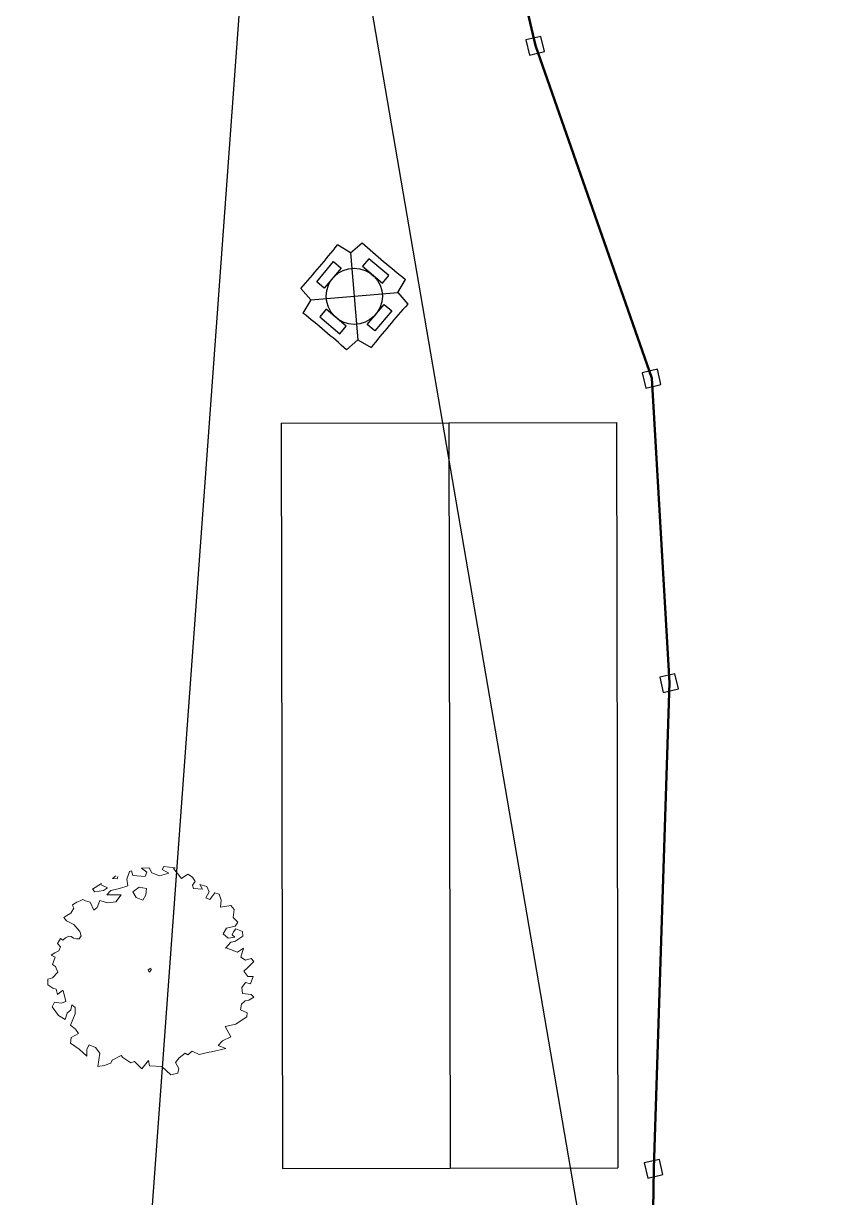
# Model space of a CAD drawing. Extents: x 2080 to 102394, y 2071 to 93424.
# Drawn here: x 88601 to 89065, y 81318 to 82001 of the extents above; entities that cross this region are included whole.
import ezdxf

# ---------------------------------------------------------------- set-up
doc = ezdxf.new("R2010")
doc.units = 0
doc.header["$LTSCALE"] = 20
doc.header["$MEASUREMENT"] = 0
doc.linetypes.add('ACAD_ISO02W100', pattern=[15, 12, -3])
for name, color, linetype, lineweight in [('COUNTRY FENCE', 13, 'ACAD_ISO02W100', 50), ('Mango tree', 96, 'Continuous', 5), ('sappotta', 114, 'Continuous', 5), ('STONE', 2, 'Continuous', 30)]:
    doc.layers.add(name, color=color, linetype=linetype, lineweight=lineweight)
for name, color, linetype in [('DIMLINE', 254, 'Continuous'), ('ELEC', 11, 'Continuous'), ('road', 2, 'Continuous'), ('Roof lilne', 31, 'Continuous')]:
    doc.layers.add(name, color=color, linetype=linetype)
doc.layers.add('patta duplicate', color=230, linetype='Continuous', plot=False)
doc.layers.get('DIMLINE').off()

# ---------------------------------------------------------------- blocks, each defined once
blk = doc.blocks.new('NEEM')
at = {"layer": 'sappotta', "linetype": 'Continuous'}
for p, q in [((-0.359, 1.043), (-0.396, 1.016)), ((-0.345, 1.011), (-0.34, 1.039)), ((-0.213, 1.092), (-0.242, 1.007)), ((-0.191, 1.099), (-0.213, 1.092)), ((-0.177, 1.048), (-0.191, 1.099)), ((-0.043, 1.039), (-0.177, 1.048)), ((0.003, 1.132), (-0.083, 1.127)), ((-0.083, 1.127), (-0.023, 1.083)), ((-0.023, 1.083), (-0.043, 1.039)), ((0.03, 1.077), (0.003, 1.132)), ((0.114, 1.043), (0.03, 1.077)), ((0.216, 1.072), (0.114, 1.043)), ((0.162, 1.144), (0.142, 1.112)), ((0.142, 1.112), (0.216, 1.072)), ((0.283, 1.13), (0.162, 1.144)), ((0.267, 1.123), (0.283, 1.13)), ((0.351, 1.016), (0.267, 1.123)), ((0.421, 1.063), (0.351, 1.016)), ((0.473, 1.03), (0.421, 1.063)), ((0.501, 0.982), (0.473, 1.03)), ((-0.517, 0.963), (-0.614, 0.901)), ((-0.614, 0.901), (-0.589, 0.87)), ((-0.521, 0.945), (-0.521, 0.945)), ((-0.449, 0.913), (-0.521, 0.945)), ((-0.494, 0.884), (-0.449, 0.913)), ((-0.32, 0.906), (-0.415, 0.884)), ((-0.396, 1.016), (-0.345, 1.011)), ((-0.23, 0.935), (-0.32, 0.906)), ((-0.242, 1.007), (-0.23, 0.935)), ((-0.108, 0.922), (-0.177, 0.872)), ((-0.027, 0.908), (-0.108, 0.922)), ((-0.034, 0.839), (-0.027, 0.908)), ((0.472, 0.942), (0.501, 0.982)), ((0.483, 0.908), (0.472, 0.942)), ((0.581, 0.9), (0.483, 0.908)), ((0.551, 0.95), (0.581, 0.9)), ((0.627, 0.928), (0.551, 0.95)), ((0.654, 0.87), (0.627, 0.928)), ((-0.749, 0.774), (-0.783, 0.757)), ((-0.717, 0.789), (-0.749, 0.774)), ((-0.689, 0.772), (-0.717, 0.789)), ((-0.638, 0.758), (-0.689, 0.772)), ((-0.589, 0.87), (-0.494, 0.884)), ((-0.533, 0.776), (-0.562, 0.699)), ((-0.452, 0.75), (-0.533, 0.776)), ((-0.415, 0.884), (-0.459, 0.839)), ((-0.459, 0.839), (-0.303, 0.837)), ((-0.303, 0.837), (-0.361, 0.762)), ((-0.177, 0.872), (-0.139, 0.809)), ((-0.139, 0.809), (-0.067, 0.78)), ((-0.067, 0.78), (-0.034, 0.839)), ((0.616, 0.806), (0.654, 0.87)), ((0.66, 0.788), (0.616, 0.806)), ((0.715, 0.86), (0.66, 0.788)), ((0.762, 0.844), (0.715, 0.86)), ((0.783, 0.779), (0.762, 0.844)), ((0.776, 0.704), (0.783, 0.779)), ((-0.85, 0.638), (-0.892, 0.613)), ((-0.818, 0.692), (-0.85, 0.638)), ((-0.783, 0.757), (-0.83, 0.729)), ((-0.83, 0.729), (-0.826, 0.714)), ((-0.826, 0.714), (-0.818, 0.692)), ((-0.598, 0.672), (-0.638, 0.758)), ((-0.562, 0.699), (-0.598, 0.672)), ((-0.361, 0.762), (-0.452, 0.75)), ((0.888, 0.723), (0.776, 0.704)), ((0.924, 0.679), (0.888, 0.723)), ((0.913, 0.591), (0.924, 0.679)), ((-0.892, 0.613), (-0.923, 0.594)), ((-0.923, 0.594), (-0.895, 0.555)), ((-0.895, 0.555), (-0.868, 0.54)), ((-0.868, 0.54), (-0.818, 0.517)), ((-0.818, 0.517), (-0.752, 0.44)), ((0.964, 0.541), (0.913, 0.591)), ((0.934, 0.5), (0.964, 0.541)), ((-0.87, 0.389), (-0.908, 0.372)), ((-0.846, 0.386), (-0.87, 0.389)), ((-0.821, 0.367), (-0.846, 0.386)), ((-0.735, 0.394), (-0.757, 0.361)), ((-0.752, 0.44), (-0.735, 0.394)), ((0.804, 0.415), (0.84, 0.475)), ((0.86, 0.367), (0.804, 0.415)), ((0.84, 0.475), (0.934, 0.5)), ((0.917, 0.437), (0.904, 0.404)), ((0.904, 0.404), (0.933, 0.378)), ((0.942, 0.471), (0.917, 0.437)), ((0.93, 0.332), (1.018, 0.389)), ((1.014, 0.439), (0.942, 0.471)), ((1.018, 0.389), (1.014, 0.439)), ((-0.96, 0.366), (-0.994, 0.31)), ((-0.994, 0.31), (-0.961, 0.275)), ((-0.961, 0.275), (-0.978, 0.229)), ((-0.935, 0.345), (-0.96, 0.366)), ((-0.908, 0.372), (-0.935, 0.345)), ((-0.788, 0.359), (-0.821, 0.367)), ((-0.757, 0.361), (-0.788, 0.359)), ((0.829, 0.259), (0.888, 0.326)), ((0.838, 0.262), (0.829, 0.259)), ((0.931, 0.228), (0.838, 0.262)), ((0.933, 0.378), (0.86, 0.367)), ((0.888, 0.326), (0.93, 0.332)), ((1.025, 0.259), (0.962, 0.217)), ((0.996, 0.16), (1.025, 0.259)), ((-1.023, 0.208), (-1.062, 0.182)), ((-1.062, 0.182), (-1.02, 0.162)), ((-1.02, 0.162), (-1.049, 0.084)), ((-0.978, 0.229), (-1.023, 0.208)), ((0.962, 0.217), (0.931, 0.228)), ((1.046, 0.129), (0.996, 0.16)), ((1.109, 0.149), (1.046, 0.129)), ((1.137, 0.114), (1.109, 0.149)), ((-1.049, 0.084), (-1.017, 0.059)), ((-1.017, 0.059), (-0.991, -0.002)), ((0.02, 0.041), (-0.009, 0.024)), ((-0.009, 0.024), (0, 0)), ((0, 0), (0.014, 0.011)), ((0.014, 0.011), (0.027, 0.031)), ((1.029, 0.011), (1.074, 0.049)), ((1.074, -0.047), (1.029, 0.011)), ((1.074, 0.049), (1.137, 0.114)), ((-1.097, -0.077), (-1.098, -0.14)), ((-1.048, -0.062), (-1.097, -0.077)), ((-0.991, -0.002), (-1.048, -0.062)), ((1.007, -0.166), (1.046, -0.114)), ((1.046, -0.114), (1.1, -0.129)), ((1.129, -0.047), (1.074, -0.047)), ((1.1, -0.129), (1.129, -0.047)), ((-1.098, -0.14), (-1.044, -0.173)), ((-1.044, -0.173), (-1.007, -0.185)), ((-1.007, -0.185), (-0.992, -0.244)), ((-0.992, -0.244), (-0.937, -0.198)), ((-0.937, -0.198), (-0.93, -0.213)), ((-0.93, -0.213), (-0.902, -0.318)), ((1.016, -0.234), (1.007, -0.166)), ((1.11, -0.243), (1.016, -0.234)), ((1.137, -0.273), (1.11, -0.243)), ((-1.025, -0.325), (-1.052, -0.378)), ((-1.052, -0.378), (-0.982, -0.471)), ((-0.953, -0.336), (-1.025, -0.325)), ((-0.902, -0.318), (-0.953, -0.336)), ((-0.848, -0.411), (-0.837, -0.355)), ((-0.837, -0.355), (-0.803, -0.383)), ((0.992, -0.411), (1.004, -0.349)), ((1.004, -0.349), (1.045, -0.311)), ((1.045, -0.311), (1.083, -0.306)), ((1.083, -0.306), (1.137, -0.273)), ((-0.982, -0.471), (-0.91, -0.516)), ((-0.91, -0.516), (-0.888, -0.446)), ((-0.888, -0.446), (-0.848, -0.411)), ((-0.803, -0.452), (-0.853, -0.576)), ((-0.803, -0.383), (-0.803, -0.452)), ((0.943, -0.565), (1.032, -0.503)), ((1.066, -0.443), (0.992, -0.411)), ((1.032, -0.503), (1.061, -0.484)), ((1.061, -0.484), (1.066, -0.443)), ((-0.853, -0.576), (-0.797, -0.619)), ((-0.797, -0.619), (-0.766, -0.668)), ((0.826, -0.591), (0.943, -0.565)), ((0.887, -0.704), (0.826, -0.591)), ((-0.844, -0.71), (-0.852, -0.77)), ((-0.766, -0.668), (-0.844, -0.71)), ((0.751, -0.797), (0.797, -0.747)), ((0.797, -0.747), (0.887, -0.704)), ((-0.852, -0.77), (-0.758, -0.838)), ((-0.758, -0.838), (-0.675, -0.912)), ((-0.676, -0.836), (-0.649, -0.791)), ((-0.675, -0.912), (-0.676, -0.836)), ((-0.649, -0.791), (-0.582, -0.82)), ((-0.582, -0.82), (-0.534, -0.881)), ((-0.534, -0.881), (-0.554, -1.025)), ((0.327, -0.932), (0.391, -0.879)), ((0.391, -0.879), (0.423, -0.897)), ((0.423, -0.897), (0.47, -0.86)), ((0.47, -0.86), (0.543, -0.896)), ((0.543, -0.896), (0.652, -0.871)), ((0.652, -0.871), (0.68, -0.867)), ((0.68, -0.867), (0.834, -0.828)), ((0.834, -0.828), (0.751, -0.797)), ((-0.554, -1.025), (-0.486, -1.015)), ((-0.486, -1.015), (-0.413, -0.988)), ((-0.413, -0.988), (-0.401, -0.955)), ((-0.401, -0.955), (-0.302, -0.907)), ((-0.302, -0.907), (-0.286, -0.926)), ((-0.286, -0.926), (-0.197, -0.986)), ((-0.197, -0.986), (-0.157, -0.969)), ((-0.157, -0.969), (-0.078, -1.049)), ((-0.078, -1.049), (-0.006, -0.96)), ((-0.006, -0.96), (0.006, -1.017)), ((0.006, -1.017), (0.139, -1.026)), ((0.287, -0.982), (0.327, -0.932)), ((0.324, -1.046), (0.287, -0.982)), ((0.139, -1.026), (0.236, -1.115)), ((0.236, -1.115), (0.314, -1.096)), ((0.314, -1.096), (0.324, -1.046))]:
    blk.add_line(p, q, dxfattribs=at)
blk = doc.blocks.new('A$C14366D1A')
at = {"layer": 'Roof lilne'}
for p, q in [((-206.7, -118.35), (-206.7, 76.65)), ((-206.7, 76.65), (226.8, 76.65)), ((226.8, -118.35), (226.8, 76.65)), ((-206.7, -20.85), (226.8, -20.85)), ((-206.7, -118.35), (226.8, -118.35))]:
    blk.add_line(p, q, dxfattribs=at)
blk = doc.blocks.new('A$C2E3D03D7')
at = {"layer": 'ELEC', "linetype": 'Continuous', "ltscale": 0.5}
for p, q in [((30.59, 56.02), (23.38, 61.18)), ((30.59, 56.02), (37.8, 61.18)), ((30.59, 56.02), (30.59, 5.16)), ((5.16, 30.59), (0, 37.8)), ((56.02, 30.59), (61.18, 37.8)), ((5.16, 30.59), (0, 23.38)), ((5.16, 30.59), (56.02, 30.59)), ((56.02, 30.59), (61.18, 23.38)), ((30.59, 5.16), (23.38, 0)), ((30.59, 5.16), (37.8, 0))]:
    blk.add_line(p, q, dxfattribs=at)
for points in [[(9.52, 40.86), (20.31, 51.66), (24.42, 47.56), (13.62, 36.76)], [(51.66, 40.86), (40.86, 51.66), (36.76, 47.56), (47.56, 36.76)], [(9.52, 20.31), (20.31, 9.52), (24.42, 13.62), (13.62, 24.42)], [(51.66, 20.31), (40.86, 9.52), (36.76, 13.62), (47.56, 24.42)]]:
    blk.add_lwpolyline(points, close=True, dxfattribs=at)
blk.add_circle((30.59, 30.59), 16.36, dxfattribs=at)
for centre, start, end in [((-373.61, 434.78), 313.26239, 316.73761), ((434.78, 434.78), 223.26239, 226.73761), ((-373.61, -373.61), 43.26239, 46.73761), ((434.78, -373.61), 133.26239, 136.73761)]:
    blk.add_arc(centre, 545.14, start, end, dxfattribs=at)

msp = doc.modelspace()

# ---------------------------------------------------------------- linework, layer by layer
at = {"layer": 'COUNTRY FENCE', "linetype": 'Continuous'}
for points in [[(88899.154, 81987.793), (88821.703, 82317.946), (88709.079, 82974.934)], [(88961.79, 80949.576), (88968.076, 81334.768), (88977.098, 81617.223), (88966.85, 81794.237), (88899.154, 81987.793)]]:
    msp.add_lwpolyline(points, dxfattribs=at)
at = {"layer": 'patta duplicate', "ltscale": 0.5}
msp.add_lwpolyline([(88450.657, 84067.151), (84127.797, 82684.315), (83540.963, 80377.169), (84337.551, 80292.694), (84338.201, 79890.512), (77189.571, 82827.244), (75365.053, 80162.878), (84737.949, 76793.335), (86791.228, 77204.942), (89065.024, 78174.595), (89006.283, 79510.343), (88948.024, 81170.116), (88450.657, 84067.151)], dxfattribs=at)
at = {"layer": 'road', "ltscale": 0.5}
msp.add_line((88735.58, 82128.746), (88643.34, 80860.555), dxfattribs=at)
at = {"layer": 'STONE', "linetype": 'Continuous', "ltscale": 0.5}
for points in [[(88895.63, 81982.081), (88904.453, 81984.12), (88902.413, 81992.943), (88893.59, 81990.904)], [(88963.326, 81788.524), (88972.149, 81790.563), (88970.11, 81799.386), (88961.287, 81797.347)], [(88973.574, 81611.51), (88982.397, 81613.55), (88980.357, 81622.373), (88971.534, 81620.333)], [(88964.552, 81329.056), (88973.375, 81331.095), (88971.335, 81339.918), (88962.512, 81337.879)]]:
    msp.add_lwpolyline(points, close=True, dxfattribs=at)

# ---------------------------------------------------------------- block references
at = {"layer": 'DIMLINE', "rotation": 270.1046211589176}
msp.add_blockref('A$C14366D1A', (88869.982, 81561.651), dxfattribs=at)
at = {"layer": 'ELEC', "linetype": 'Continuous', "ltscale": 0.5, "rotation": 4.838476962189209}
msp.add_blockref('A$C2E3D03D7', (88765.89, 81808.808), dxfattribs=at)
at = {"layer": 'Mango tree', "linetype": 'Continuous', "xscale": 53.58483175380388, "yscale": 53.58483175387664, "zscale": 53.58483175349883}
msp.add_blockref('NEEM', (88674.387, 81448.868, 0.007), dxfattribs=at)

doc.saveas('drawing.dxf')
